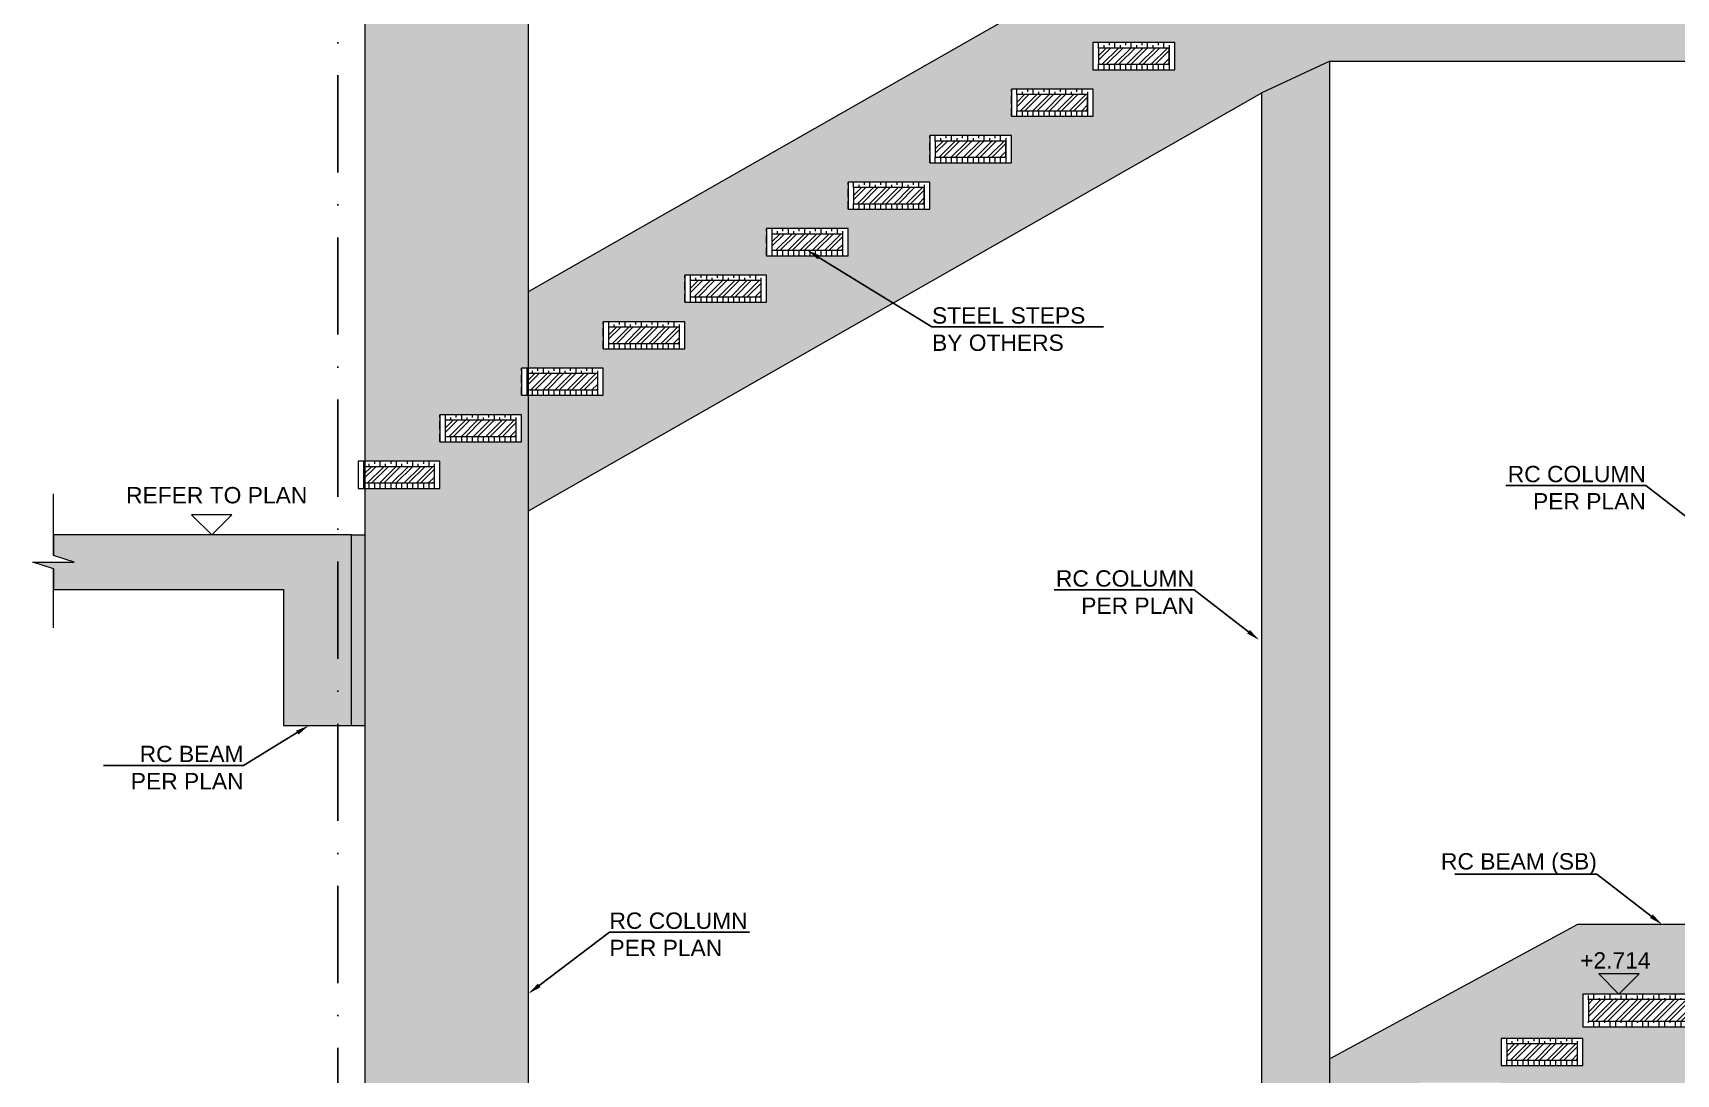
# Model space of a CAD drawing. Header units: millimetres. Extents: x -75675 to 439858, y -36597 to -1720.
# Drawn here: x 428964 to 435002, y -33359 to -29535 of the extents above; entities that cross this region are included whole.
import ezdxf
from ezdxf import colors
from ezdxf.entities.mleader import LeaderData, LeaderLine
from ezdxf.math import Vec2, Vec3

# ---------------------------------------------------------------- set-up
doc = ezdxf.new("R2010")
doc.units = ezdxf.units.MM
doc.header["$LTSCALE"] = 75
doc.linetypes.add('Dash Dot 3_16_', pattern=[7.9375, 4.7625, -1.5875, 0, -1.5875])
doc.layers.add('00_A_GRIDS.3D', color=7, linetype='Continuous')
doc.layers.add('05_DIMENSION_SETTING OUT EXTERIOR.DIM', color=7, linetype='Continuous')
for name, color, linetype, lineweight in [('A-ANNO-DIMS', 211, 'Continuous', 9), ('G-ANNO-SYMB', 111, 'Continuous', 9), ('S-HATCH', 8, 'Continuous', 9), ('S-Slab', 3, 'Continuous', 13)]:
    doc.layers.add(name, color=color, linetype=linetype, lineweight=lineweight)
doc.styles.add('GENERATED_STYLE_1', font='arial.ttf')

msp = doc.modelspace()

# ---------------------------------------------------------------- hatches: boundary and pattern name
at = {"layer": 'S-HATCH', "transparency": 33554687}
h = msp.add_hatch(color=9, dxfattribs=at)
h.dxf.hatch_style = 1
h.paths.add_polyline_path([(430784.4368269247, -35298.71061162238), (430184.4368269247, -35298.71061162238), (430184.4368269247, -35981.51913358457), (430470.6161879214, -35981.51913358457), (430494.661305851, -35905.79905212112), (430494.661305851, -35981.51913358457), (430494.661305851, -36057.23921504588), (430518.7064237805, -35981.51913358457), (430784.4368269247, -35981.51913358457)])
h.paths.add_polyline_path([(430784.4368269247, -30865.79909776555), (430759.130306588, -30865.79909776555), (430759.130306588, -30766.21055580783), (430784.4368269247, -30766.21055580783), (430784.4368269247, -26987.51590946317), (430518.7064237805, -26987.51590946317), (430494.661305851, -27063.23599092447), (430494.661305851, -26987.51590946317), (430494.661305851, -26911.79582799971), (430470.6161879214, -26987.51590946317), (430184.4368269247, -26987.51590946317), (430184.4368269247, -31107.87721626773), (430459.3759047244, -31107.87721626773), (430459.3759047244, -31207.46575822544), (430184.4368269247, -31207.46575822544), (430184.4368269247, -35016.71058384514), (430784.4368269247, -35016.21058246188), (430784.4368269247, -34853.21055442458), (430784.4368269247, -34853.71055580783)])
h.paths.add_polyline_path([(430459.130306588, -31036.63243109888), (430459.130306588, -30937.04388914116), (430759.3759047244, -30937.04388914116), (430759.3759047244, -31036.63243109888)], flags=16)
h.paths.add_polyline_path([(430479.130306588, -31016.63243109888), (430479.130306588, -30957.04388914116), (430739.3759047244, -30957.04388914116), (430739.3759047244, -31016.63243109888)], flags=0)
h.paths.add_polyline_path([(438684.0058361439, -27449.13242489211), (438409.130332299, -27449.13242489211), (438409.130332299, -27349.54388293439), (438684.0058361439, -27349.54388293439), (438684.0058361439, -26987.51590946317), (438418.2754329998, -26987.51590946317), (438394.2303150702, -27063.23599092447), (438394.2303150702, -26987.51590946317), (438394.2303150702, -26911.79582799971), (438370.1851971406, -26987.51590946317), (438084.0058361439, -26987.51590946317), (438084.0058361439, -27691.21055580783), (438109.3759304354, -27691.21055580783), (438109.3759304354, -27790.79909776555), (438084.0058361439, -27790.79909776555), (438084.0058361439, -31765.21056236435), (438109.7078053491, -31765.21056236435), (438109.7078053491, -31864.79910432207), (438084.0058361439, -31864.79910432207), (438084.0058361439, -35178.71061162238), (438684.0058361439, -35178.71061162238), (438684.0058361439, -31539.79910876909), (438409.4622072127, -31539.79910876909), (438409.4622072127, -31440.21056681137), (438684.0058361439, -31440.21056681137)])
h.paths.add_polyline_path([(438409.7078053491, -31602.71055580783), (438409.7078053491, -31702.29909776555), (438109.4622072127, -31702.29909776555), (438109.4622072127, -31602.71055580783)], flags=16)
h.paths.add_polyline_path([(438389.7078053491, -31622.71055580783), (438389.7078053491, -31682.29909950373), (438129.4622072127, -31682.29909950373), (438129.4622072127, -31622.71055580783)], flags=0)
h.paths.add_polyline_path([(438109.130332299, -27619.96575822544), (438109.130332299, -27520.37721626773), (438409.3759304354, -27520.37721626773), (438409.3759304354, -27619.96575822544)], flags=16)
h.paths.add_polyline_path([(438129.130332299, -27599.96575822544), (438129.130332299, -27540.37721626773), (438389.3759304354, -27540.37721626773), (438389.3759304354, -27599.96575822544)], flags=0)
h.paths.add_polyline_path([(438684.0058361439, -35298.71061162239), (438084.0058361439, -35298.71061162239), (438084.0058361439, -35981.51913358457), (438370.1851971406, -35981.51913358457), (438394.2303150702, -35905.79905212112), (438394.2303150702, -35981.51913358457), (438394.2303150702, -36057.23921504588), (438418.2754329998, -35981.51913358457), (438684.0058361439, -35981.51913358457)])
h = msp.add_hatch(color=256, dxfattribs=at)
h.dxf.hatch_style = 1
h.paths.add_polyline_path([(435139.3758873952, -29638.50482765578), (435389.3758873952, -29638.50482765578), (435389.3758873952, -29607.17593902022), (438084.0058361439, -28072.73388982571), (438084.0058361439, -27790.79909776555), (437809.130332299, -27790.79909776555), (437809.130332299, -27691.21055580783), (438084.0058361439, -27691.21055580783), (438084.0058361439, -27267.1962948773), (435386.0596074954, -28803.52678123083), (435139.3758873952, -28938.50482765578), (433729.1302892587, -28938.50482476701), (433499.024976494, -28938.50482476702), (430784.4368269247, -30484.31196549399), (430784.4368269247, -30766.21055580783), (431059.3759047244, -30766.21055580783), (431059.3759047244, -30865.79909776555), (430784.4368269247, -30865.79909776555), (430784.4368269247, -31289.84956107923), (433479.1302892587, -29755.37133947235), (433729.1302892587, -29638.50482476701)])
h.paths.add_polyline_path([(433459.1302892587, -29348.2990955911), (433459.1302892587, -29228.7105518952), (435409.204975675, -29228.71055580783), (435409.204975675, -29348.29909950373)], flags=16)
h.paths.add_polyline_path([(433479.1302892587, -29328.2990955911), (433479.1302892587, -29248.7105518952), (435389.204975675, -29248.71055580783), (435389.204975675, -29328.29909950373)], flags=0)
h.paths.add_polyline_path([(433459.3759047244, -29499.13243109888), (433159.130306588, -29499.13243109888), (433159.130306588, -29399.54388914116), (433459.3759047244, -29399.54388914116)], flags=16)
h.paths.add_polyline_path([(433439.3759047244, -29479.13243109888), (433179.130306588, -29479.13243109888), (433179.130306588, -29419.54388914116), (433439.3759047244, -29419.54388914116)], flags=0)
h.paths.add_polyline_path([(433159.3759047244, -29669.96575822544), (432859.130306588, -29669.96575822544), (432859.130306588, -29570.37721626773), (433159.3759047244, -29570.37721626773)], flags=16)
h.paths.add_polyline_path([(433139.3759047244, -29590.37721626773), (433139.3759047244, -29649.96575822544), (432879.130306588, -29649.96575822544), (432879.130306588, -29590.37721626773)], flags=0)
h.paths.add_polyline_path([(432859.3759047244, -29741.21055580783), (432859.3759047244, -29840.79909776555), (432559.130306588, -29840.79909776555), (432559.130306588, -29741.21055580783)], flags=16)
h.paths.add_polyline_path([(432839.3759047244, -29761.21055580783), (432839.3759047244, -29820.79909776555), (432579.130306588, -29820.79909776555), (432579.130306588, -29761.21055580783)], flags=0)
h.paths.add_polyline_path([(435409.1303245504, -29157.46576443221), (435409.1303245504, -29057.8772224745), (435709.3759226868, -29057.8772224745), (435709.3759226868, -29157.46576443221)], flags=16)
h.paths.add_polyline_path([(435429.1303245504, -29137.46576443221), (435429.1303245504, -29077.8772224745), (435689.3759226868, -29077.8772224745), (435689.3759226868, -29137.46576443221)], flags=0)
h.paths.add_polyline_path([(432559.3759047244, -29912.04388914116), (432559.3759047244, -30011.63243109888), (432259.130306588, -30011.63243109888), (432259.130306588, -29912.04388914116)], flags=16)
h.paths.add_polyline_path([(432539.3759047244, -29932.04388914116), (432539.3759047244, -29991.63243109888), (432279.130306588, -29991.63243109888), (432279.130306588, -29932.04388914116)], flags=0)
h.paths.add_polyline_path([(435709.130332299, -28986.63242489211), (435709.130332299, -28887.04388293439), (436009.3759304354, -28887.04388293439), (436009.3759304354, -28986.63242489211)], flags=16)
h.paths.add_polyline_path([(435729.130332299, -28966.63242489211), (435729.130332299, -28907.04388293439), (435989.3759304354, -28907.04388293439), (435989.3759304354, -28966.63242489211)], flags=0)
h.paths.add_polyline_path([(432259.3759047244, -30082.87721626773), (432259.3759047244, -30182.46575822544), (431959.130306588, -30182.46575822544), (431959.130306588, -30082.87721626773)], flags=16)
h.paths.add_polyline_path([(432239.3759047244, -30102.87721626773), (432239.3759047244, -30162.46575822544), (431979.130306588, -30162.46575822544), (431979.130306588, -30102.87721626773)], flags=0)
h.paths.add_polyline_path([(436009.130332299, -28815.79909776555), (436009.130332299, -28716.21055580783), (436309.3759304354, -28716.21055580783), (436309.3759304354, -28815.79909776555)], flags=16)
h.paths.add_polyline_path([(436029.130332299, -28795.79909776555), (436029.130332299, -28736.21055580783), (436289.3759304354, -28736.21055580783), (436289.3759304354, -28795.79909776555)], flags=0)
h.paths.add_polyline_path([(431959.7077597964, -30253.71055580783), (431959.7077597964, -30353.29909776555), (431659.46216166, -30353.29909776555), (431659.46216166, -30253.71055580783)], flags=16)
h.paths.add_polyline_path([(431939.7077597964, -30273.71055580783), (431939.7077597964, -30333.29909776555), (431679.46216166, -30333.29909776555), (431679.46216166, -30273.71055580783)], flags=0)
h.paths.add_polyline_path([(436309.130332299, -28644.96576443221), (436309.130332299, -28545.3772224745), (436609.3759304354, -28545.3772224745), (436609.3759304354, -28644.96576443221)], flags=16)
h.paths.add_polyline_path([(436329.130332299, -28624.96576443221), (436329.130332299, -28565.3772224745), (436589.3759304354, -28565.3772224745), (436589.3759304354, -28624.96576443221)], flags=0)
h.paths.add_polyline_path([(431659.3759047244, -30424.54388914116), (431659.3759047244, -30524.13243109888), (431359.130306588, -30524.13243109888), (431359.130306588, -30424.54388914116)], flags=16)
h.paths.add_polyline_path([(431639.3759047244, -30444.54388914116), (431639.3759047244, -30504.13243109888), (431379.130306588, -30504.13243109888), (431379.130306588, -30444.54388914116)], flags=0)
h.paths.add_polyline_path([(436609.130332299, -28474.13243109888), (436609.130332299, -28374.54388914116), (436909.3759304354, -28374.54388914116), (436909.3759304354, -28474.13243109888)], flags=16)
h.paths.add_polyline_path([(436629.130332299, -28454.13243109888), (436629.130332299, -28394.54388914116), (436889.3759304354, -28394.54388914116), (436889.3759304354, -28454.13243109888)], flags=0)
h.paths.add_polyline_path([(431359.3759047244, -30595.37721626773), (431359.3759047244, -30694.96575822544), (431059.130306588, -30694.96575822544), (431059.130306588, -30595.37721626773)], flags=16)
h.paths.add_polyline_path([(431339.3759047244, -30615.37721626773), (431339.3759047244, -30674.96575822544), (431079.130306588, -30674.96575822544), (431079.130306588, -30615.37721626773)], flags=0)
h.paths.add_polyline_path([(436909.130332299, -28303.29909776555), (436909.130332299, -28203.71055580783), (437209.3759304354, -28203.71055580783), (437209.3759304354, -28303.29909776555)], flags=16)
h.paths.add_polyline_path([(436929.130332299, -28283.29909776555), (436929.130332299, -28223.71055580783), (437189.3759304354, -28223.71055580783), (437189.3759304354, -28283.29909776555)], flags=0)
h.paths.add_polyline_path([(437209.130332299, -28132.46576443221), (437209.130332299, -28032.8772224745), (437509.3759304354, -28032.8772224745), (437509.3759304354, -28132.46576443221)], flags=16)
h.paths.add_polyline_path([(437229.130332299, -28112.46576443221), (437229.130332299, -28052.8772224745), (437489.3759304354, -28052.8772224745), (437489.3759304354, -28112.46576443221)], flags=0)
h.paths.add_polyline_path([(437509.130332299, -27961.63243109888), (437509.130332299, -27862.04388914116), (437809.3759304354, -27862.04388914116), (437809.3759304354, -27961.63243109888)], flags=16)
h.paths.add_polyline_path([(437529.130332299, -27941.63243109888), (437529.130332299, -27882.04388914116), (437789.3759304354, -27882.04388914116), (437789.3759304354, -27941.63243109888)], flags=0)
at = {"layer": 'S-HATCH'}
h = msp.add_hatch(dxfattribs=at)
h.set_pattern_fill('GOST_WOOD', color=9, scale=10)
h.set_pattern_definition([(90, (1199.668144928, 5119.833339540106), (60, -3.673940397442059e-15), [100, -20]), (90, (1219.668144928, 5099.833339540106), (60, -3.673940397442059e-15), [60, -15, 30, -15]), (90, (1239.668144928, 5069.833339540106), (60, -3.673940397442059e-15), [100, -20])])
h.paths.add_polyline_path([(433159.3759047244, -29570.37721626773), (432859.130306588, -29570.37721626773), (432859.130306588, -29669.96575822544), (433159.3759047244, -29669.96575822544)])
h.paths.add_polyline_path([(433139.3759047244, -29590.37721626773), (433139.3759047244, -29649.96575822544), (432879.130306588, -29649.96575822544), (432879.130306588, -29590.37721626773)], flags=16)
at = {"layer": 'S-HATCH', "transparency": 33554687}
h = msp.add_hatch(dxfattribs=at)
h.set_pattern_fill('STEEL', color=9, scale=10)
h.set_pattern_definition([(45, (1199.668144928, 5119.833339540106), (-22.45064030267288, 22.45064030267288), []), (45, (1199.668144928, 5135.708339540106), (-22.45064030267288, 22.45064030267288), [])])
h.paths.add_polyline_path([(433139.3759047244, -29590.37721626773), (432879.130306588, -29590.37721626773), (432879.130306588, -29649.96575822544), (433139.3759047244, -29649.96575822544)])
h = msp.add_hatch(color=9, dxfattribs=at)
h.dxf.hatch_style = 1
h.paths.add_polyline_path([(433729.1302892587, -35298.71061162238), (433479.1302892587, -35298.71061162238), (433479.1302892587, -35981.51913358457), (433579.7377942951, -35981.51913358457), (433603.7829122246, -35905.79905212112), (433603.7829122246, -35981.51913358457), (433603.7829122246, -36057.23921504588), (433627.8280301542, -35981.51913358457), (433729.1302892587, -35981.51913358457)])
h.paths.add_polyline_path([(435139.3758873952, -35981.51913358457), (435239.9833924315, -35981.51913358457), (435264.0285103611, -35905.79905212112), (435264.0285103611, -35981.51913358457), (435264.0285103611, -36057.23921504588), (435288.0736282907, -35981.51913358457), (435389.3758873952, -35981.51913358457), (435389.3758873952, -35298.71061162239), (435139.3758873952, -35298.71061162239)])
h.paths.add_polyline_path([(435139.3758873952, -35178.71061162238), (435389.3758873952, -35178.71061162238), (435389.3758873952, -33184.79909950373), (435139.3758873952, -33184.79909950373)])
h.paths.add_polyline_path([(433479.1302892587, -34853.71055580783), (433729.1302892587, -34853.71055580783), (433729.1302892587, -33814.79909776555), (433479.1302892587, -33814.79909776555)])
h.paths.add_polyline_path([(433729.1302892587, -29638.50482476704), (433479.1302892587, -29755.37133947235), (433479.1302892587, -33715.21055580783), (433729.1302892587, -33715.21055580783)])
h.paths.add_polyline_path([(435389.3758873952, -29638.50482765578), (435139.3758873952, -29638.50482765578), (435139.3758873952, -33065.21055580783), (435389.3758873952, -33065.21055580783)])
at = {"layer": 'S-HATCH'}
h = msp.add_hatch(dxfattribs=at)
h.set_pattern_fill('GOST_WOOD', color=9, scale=10)
h.set_pattern_definition([(90, (899.6681449280004, 4949), (60, -3.673940397442059e-15), [100, -20]), (90, (919.6681449280004, 4929), (60, -3.673940397442059e-15), [60, -15, 30, -15]), (90, (939.6681449280004, 4899), (60, -3.673940397442059e-15), [100, -20])])
h.paths.add_polyline_path([(432859.3759047244, -29741.21055580783), (432559.130306588, -29741.21055580783), (432559.130306588, -29840.79909776555), (432859.3759047244, -29840.79909776555)])
h.paths.add_polyline_path([(432839.3759047244, -29761.21055580783), (432839.3759047244, -29820.79909776555), (432579.130306588, -29820.79909776555), (432579.130306588, -29761.21055580783)], flags=16)
at = {"layer": 'S-HATCH', "transparency": 33554687}
h = msp.add_hatch(dxfattribs=at)
h.set_pattern_fill('STEEL', color=9, scale=10)
h.set_pattern_definition([(45, (899.6681449280004, 4949), (-22.45064030267288, 22.45064030267288), []), (45, (899.6681449280004, 4964.875), (-22.45064030267288, 22.45064030267288), [])])
h.paths.add_polyline_path([(432839.3759047244, -29761.21055580783), (432579.130306588, -29761.21055580783), (432579.130306588, -29820.79909776555), (432839.3759047244, -29820.79909776555)])
at = {"layer": 'S-HATCH'}
h = msp.add_hatch(dxfattribs=at)
h.set_pattern_fill('GOST_WOOD', color=9, scale=10)
h.set_pattern_definition([(90, (599.6681449280004, 4778.166666666668), (60, -3.673940397442059e-15), [100, -20]), (90, (619.6681449280004, 4758.166666666668), (60, -3.673940397442059e-15), [60, -15, 30, -15]), (90, (639.6681449280004, 4728.166666666668), (60, -3.673940397442059e-15), [100, -20])])
h.paths.add_polyline_path([(432559.3759047244, -29912.04388914116), (432259.130306588, -29912.04388914116), (432259.130306588, -30011.63243109888), (432559.3759047244, -30011.63243109888)])
h.paths.add_polyline_path([(432539.3759047244, -29932.04388914116), (432539.3759047244, -29991.63243109888), (432279.130306588, -29991.63243109888), (432279.130306588, -29932.04388914116)], flags=16)
at = {"layer": 'S-HATCH', "transparency": 33554687}
h = msp.add_hatch(dxfattribs=at)
h.set_pattern_fill('STEEL', color=9, scale=10)
h.set_pattern_definition([(45, (599.6681449280004, 4778.166666666668), (-22.45064030267288, 22.45064030267288), []), (45, (599.6681449280004, 4794.041666666668), (-22.45064030267288, 22.45064030267288), [])])
h.paths.add_polyline_path([(432539.3759047244, -29932.04388914116), (432279.130306588, -29932.04388914116), (432279.130306588, -29991.63243109888), (432539.3759047244, -29991.63243109888)])
at = {"layer": 'S-HATCH'}
h = msp.add_hatch(dxfattribs=at)
h.set_pattern_fill('GOST_WOOD', color=9, scale=10)
h.set_pattern_definition([(90, (299.6681449280004, 4607.333339540106), (60, -3.673940397442059e-15), [100, -20]), (90, (319.6681449280004, 4587.333339540106), (60, -3.673940397442059e-15), [60, -15, 30, -15]), (90, (339.6681449280004, 4557.333339540106), (60, -3.673940397442059e-15), [100, -20])])
h.paths.add_polyline_path([(432259.3759047244, -30082.87721626773), (431959.130306588, -30082.87721626773), (431959.130306588, -30182.46575822544), (432259.3759047244, -30182.46575822544)])
h.paths.add_polyline_path([(432239.3759047244, -30102.87721626773), (432239.3759047244, -30162.46575822544), (431979.130306588, -30162.46575822544), (431979.130306588, -30102.87721626773)], flags=16)
at = {"layer": 'S-HATCH', "transparency": 33554687}
h = msp.add_hatch(dxfattribs=at)
h.set_pattern_fill('STEEL', color=9, scale=10)
h.set_pattern_definition([(45, (299.6681449280004, 4607.333339540106), (-22.45064030267288, 22.45064030267288), []), (45, (299.6681449280004, 4623.208339540106), (-22.45064030267288, 22.45064030267288), [])])
h.paths.add_polyline_path([(432239.3759047244, -30102.87721626773), (431979.130306588, -30102.87721626773), (431979.130306588, -30162.46575822544), (432239.3759047244, -30162.46575822544)])
at = {"layer": 'S-HATCH'}
h = msp.add_hatch(dxfattribs=at)
h.set_pattern_fill('GOST_WOOD', color=9, scale=10)
h.set_pattern_definition([(90, (0, 4436.5), (60, -3.673940397442059e-15), [100, -20]), (90, (20, 4416.5), (60, -3.673940397442059e-15), [60, -15, 30, -15]), (90, (40, 4386.5), (60, -3.673940397442059e-15), [100, -20])])
h.paths.add_polyline_path([(431959.7077597964, -30253.71055580783), (431659.46216166, -30253.71055580783), (431659.46216166, -30353.29909776555), (431959.7077597964, -30353.29909776555)])
h.paths.add_polyline_path([(431939.7077597964, -30273.71055580783), (431939.7077597964, -30333.29909776555), (431679.46216166, -30333.29909776555), (431679.46216166, -30273.71055580783)], flags=16)
at = {"layer": 'S-HATCH', "transparency": 33554687}
h = msp.add_hatch(dxfattribs=at)
h.set_pattern_fill('STEEL', color=9, scale=10)
h.set_pattern_definition([(45, (0, 4436.5), (-22.45064030267288, 22.45064030267288), []), (45, (0, 4452.375), (-22.45064030267288, 22.45064030267288), [])])
h.paths.add_polyline_path([(431939.7077597964, -30273.71055580783), (431679.46216166, -30273.71055580783), (431679.46216166, -30333.29909776555), (431939.7077597964, -30333.29909776555)])
at = {"layer": 'S-HATCH'}
h = msp.add_hatch(dxfattribs=at)
h.set_pattern_fill('GOST_WOOD', color=9, scale=10)
h.set_pattern_definition([(90, (-300.3318550719996, 4265.666666666668), (60, -3.673940397442059e-15), [100, -20]), (90, (-280.3318550719996, 4245.666666666668), (60, -3.673940397442059e-15), [60, -15, 30, -15]), (90, (-260.3318550719996, 4215.666666666668), (60, -3.673940397442059e-15), [100, -20])])
h.paths.add_polyline_path([(431659.3759047244, -30424.54388914116), (431359.130306588, -30424.54388914116), (431359.130306588, -30524.13243109888), (431659.3759047244, -30524.13243109888)])
h.paths.add_polyline_path([(431639.3759047244, -30444.54388914116), (431639.3759047244, -30504.13243109888), (431379.130306588, -30504.13243109888), (431379.130306588, -30444.54388914116)], flags=16)
at = {"layer": 'S-HATCH', "transparency": 33554687}
h = msp.add_hatch(dxfattribs=at)
h.set_pattern_fill('STEEL', color=9, scale=10)
h.set_pattern_definition([(45, (-300.3318550719996, 4265.666666666668), (-22.45064030267288, 22.45064030267288), []), (45, (-300.3318550719996, 4281.541666666668), (-22.45064030267288, 22.45064030267288), [])])
h.paths.add_polyline_path([(431639.3759047244, -30444.54388914116), (431379.130306588, -30444.54388914116), (431379.130306588, -30504.13243109888), (431639.3759047244, -30504.13243109888)])
at = {"layer": 'S-HATCH'}
h = msp.add_hatch(dxfattribs=at)
h.set_pattern_fill('GOST_WOOD', color=9, scale=10)
h.set_pattern_definition([(90, (-600.3318550719996, 4094.833339540106), (60, -3.673940397442059e-15), [100, -20]), (90, (-580.3318550719996, 4074.833339540106), (60, -3.673940397442059e-15), [60, -15, 30, -15]), (90, (-560.3318550719996, 4044.833339540106), (60, -3.673940397442059e-15), [100, -20])])
h.paths.add_polyline_path([(431359.3759047244, -30595.37721626773), (431059.130306588, -30595.37721626773), (431059.130306588, -30694.96575822544), (431359.3759047244, -30694.96575822544)])
h.paths.add_polyline_path([(431339.3759047244, -30615.37721626773), (431339.3759047244, -30674.96575822544), (431079.130306588, -30674.96575822544), (431079.130306588, -30615.37721626773)], flags=16)
at = {"layer": 'S-HATCH', "transparency": 33554687}
h = msp.add_hatch(dxfattribs=at)
h.set_pattern_fill('STEEL', color=9, scale=10)
h.set_pattern_definition([(45, (-600.3318550719996, 4094.833339540106), (-22.45064030267288, 22.45064030267288), []), (45, (-600.3318550719996, 4110.708339540106), (-22.45064030267288, 22.45064030267288), [])])
h.paths.add_polyline_path([(431339.3759047244, -30615.37721626773), (431079.130306588, -30615.37721626773), (431079.130306588, -30674.96575822544), (431339.3759047244, -30674.96575822544)])
at = {"layer": 'S-HATCH'}
h = msp.add_hatch(dxfattribs=at)
h.set_pattern_fill('GOST_WOOD', color=9, scale=10)
h.set_pattern_definition([(90, (-900.3318550719996, 3924), (60, -3.673940397442059e-15), [100, -20]), (90, (-880.3318550719996, 3904), (60, -3.673940397442059e-15), [60, -15, 30, -15]), (90, (-860.3318550719996, 3874), (60, -3.673940397442059e-15), [100, -20])])
h.paths.add_polyline_path([(431059.3759047244, -30766.21055580783), (430759.130306588, -30766.21055580783), (430759.130306588, -30865.79909776555), (431059.3759047244, -30865.79909776555)])
h.paths.add_polyline_path([(431039.3759047244, -30786.21055580783), (431039.3759047244, -30845.79909776555), (430779.130306588, -30845.79909776555), (430779.130306588, -30786.21055580783)], flags=16)
at = {"layer": 'S-HATCH', "transparency": 33554687}
h = msp.add_hatch(dxfattribs=at)
h.set_pattern_fill('STEEL', color=9, scale=10)
h.set_pattern_definition([(45, (-900.3318550719996, 3924), (-22.45064030267288, 22.45064030267288), []), (45, (-900.3318550719996, 3939.875), (-22.45064030267288, 22.45064030267288), [])])
h.paths.add_polyline_path([(431039.3759047244, -30786.21055580783), (430779.130306588, -30786.21055580783), (430779.130306588, -30845.79909776555), (431039.3759047244, -30845.79909776555)])
at = {"layer": 'S-HATCH'}
h = msp.add_hatch(dxfattribs=at)
h.set_pattern_fill('GOST_WOOD', color=9, scale=10)
h.set_pattern_definition([(90, (-1200.331855072, 3753.166666666668), (60, -3.673940397442059e-15), [100, -20]), (90, (-1180.331855072, 3733.166666666668), (60, -3.673940397442059e-15), [60, -15, 30, -15]), (90, (-1160.331855072, 3703.166666666668), (60, -3.673940397442059e-15), [100, -20])])
h.paths.add_polyline_path([(430759.3759047244, -30937.04388914116), (430459.130306588, -30937.04388914116), (430459.130306588, -31036.63243109888), (430759.3759047244, -31036.63243109888)])
h.paths.add_polyline_path([(430739.3759047244, -30957.04388914116), (430739.3759047244, -31016.63243109888), (430479.130306588, -31016.63243109888), (430479.130306588, -30957.04388914116)], flags=16)
at = {"layer": 'S-HATCH', "transparency": 33554687}
h = msp.add_hatch(dxfattribs=at)
h.set_pattern_fill('STEEL', color=9, scale=10)
h.set_pattern_definition([(45, (-1200.331855072, 3753.166666666668), (-22.45064030267288, 22.45064030267288), []), (45, (-1200.331855072, 3769.041666666668), (-22.45064030267288, 22.45064030267288), [])])
h.paths.add_polyline_path([(430739.3759047244, -30957.04388914116), (430479.130306588, -30957.04388914116), (430479.130306588, -31016.63243109888), (430739.3759047244, -31016.63243109888)])
at = {"layer": 'S-HATCH'}
h = msp.add_hatch(dxfattribs=at)
h.set_pattern_fill('GOST_WOOD', color=9, scale=10)
h.set_pattern_definition([(90, (-1500.331855072, 3582.333339540106), (60, -3.673940397442059e-15), [100, -20]), (90, (-1480.331855072, 3562.333339540106), (60, -3.673940397442059e-15), [60, -15, 30, -15]), (90, (-1460.331855072, 3532.333339540106), (60, -3.673940397442059e-15), [100, -20])])
h.paths.add_polyline_path([(430459.3759047244, -31107.87721626773), (430159.130306588, -31107.87721626773), (430159.130306588, -31207.46575822544), (430459.3759047244, -31207.46575822544)])
h.paths.add_polyline_path([(430439.3759047244, -31127.87721626773), (430439.3759047244, -31187.46575822544), (430179.130306588, -31187.46575822544), (430179.130306588, -31127.87721626773)], flags=16)
at = {"layer": 'S-HATCH', "transparency": 33554687}
h = msp.add_hatch(dxfattribs=at)
h.set_pattern_fill('STEEL', color=9, scale=10)
h.set_pattern_definition([(45, (-1500.331855072, 3582.333339540106), (-22.45064030267288, 22.45064030267288), []), (45, (-1500.331855072, 3598.208339540106), (-22.45064030267288, 22.45064030267288), [])])
h.paths.add_polyline_path([(430439.3759047244, -31127.87721626773), (430179.130306588, -31127.87721626773), (430179.130306588, -31187.46575822544), (430439.3759047244, -31187.46575822544)])
h = msp.add_hatch(color=256, dxfattribs=at)
h.dxf.hatch_style = 1
h.paths.add_polyline_path([(430084.4366446972, -31378.71037358035), (429885.0469435701, -31378.71037358035), (429039.4162703161, -31378.71095767876), (429039.4162703161, -31454.66554769997), (429115.1363517795, -31478.71066562955), (429039.4162703161, -31478.71066562955), (428963.6961888548, -31478.71066562955), (429039.4162703161, -31502.75578355913), (429039.4162703161, -31578.71037358035), (429885.0469435701, -31578.71037358035), (429885.0469435701, -32078.71044010312), (430084.4366446972, -32078.71040445604)])
h = msp.add_hatch(color=256, dxfattribs=at)
h.dxf.hatch_style = 1
h.paths.add_polyline_path([(430135.0469436631, -31378.71037358035), (430084.4366446972, -31378.71037358035), (430084.4366446972, -32078.71040445604), (430135.0469436631, -32078.71039540788)])
h = msp.add_hatch(color=9, dxfattribs=at)
h.dxf.hatch_style = 1
h.paths.add_polyline_path([(430184.4366446972, -31378.71037358035), (430135.0469436631, -31378.71037358035), (430135.0469436631, -32078.71039540788), (430184.4366446972, -32078.71039540788)])
h = msp.add_hatch(color=256, dxfattribs=at)
h.dxf.hatch_style = 1
h.paths.add_polyline_path([(433479.1302892587, -34233.71530951512), (433479.1302892587, -33814.79909776555), (433459.46216166, -33814.79909776555), (433459.46216166, -33715.21055580783), (433479.1302892587, -33715.21055580783), (433479.1302892587, -33437.620239225), (430864.8097032445, -34853.71055580783), (432334.5236800382, -34853.71055580783)])
h.paths.add_polyline_path([(433159.7077597964, -34139.79910432207), (432859.46216166, -34139.79910432207), (432859.46216166, -34040.21056236435), (433159.7077597964, -34040.21056236435)], flags=16)
h.paths.add_polyline_path([(433139.7077597964, -34119.79909950373), (432879.46216166, -34119.79909950373), (432879.46216166, -34060.21056236435), (433139.7077597964, -34060.21056236435)], flags=0)
h.paths.add_polyline_path([(433159.46216166, -33977.29910432207), (433159.46216166, -33877.71056236435), (433459.7077597964, -33877.71056236435), (433459.7077597964, -33977.29910432207)], flags=16)
h.paths.add_polyline_path([(433179.46216166, -33957.29909950373), (433179.46216166, -33897.71056236435), (433439.7077597964, -33897.71056236435), (433439.7077597964, -33957.29909950373)], flags=0)
h.paths.add_polyline_path([(432859.7077597964, -34302.29909776555), (432559.46216166, -34302.29909776555), (432559.46216166, -34202.71055580783), (432859.7077597964, -34202.71055580783)], flags=16)
h.paths.add_polyline_path([(432839.7077597964, -34282.29909776555), (432579.46216166, -34282.29909776555), (432579.46216166, -34222.71055580783), (432839.7077597964, -34222.71055580783)], flags=0)
h.paths.add_polyline_path([(432559.7077597964, -34365.21055580783), (432559.7077597964, -34464.79909776555), (432259.46216166, -34464.79909776555), (432259.46216166, -34365.21055580783)], flags=16)
h.paths.add_polyline_path([(432539.7077597964, -34385.21055580783), (432539.7077597964, -34444.79909776555), (432279.46216166, -34444.79909776555), (432279.46216166, -34385.21055580783)], flags=0)
h.paths.add_polyline_path([(432259.7077597964, -34527.71055580783), (432259.7077597964, -34627.29909776555), (431959.46216166, -34627.29909776555), (431959.46216166, -34527.71055580783)], flags=16)
h.paths.add_polyline_path([(432239.7077597964, -34547.71055580783), (432239.7077597964, -34607.29909776555), (431979.46216166, -34607.29909776555), (431979.46216166, -34547.71055580783)], flags=0)
h.paths.add_polyline_path([(431959.7077597964, -34690.21055580783), (431959.7077597964, -34789.79909776555), (431659.46216166, -34789.79909776555), (431659.46216166, -34690.21055580783)], flags=16)
h.paths.add_polyline_path([(431939.7077597964, -34710.21055580783), (431939.7077597964, -34769.79909776555), (431679.46216166, -34769.79909776555), (431679.46216166, -34710.21055580783)], flags=0)
h.paths.add_polyline_path([(434816.7821268784, -33509.15389790171), (435139.3758873952, -33509.15389790172), (435139.3758873952, -33184.79909950373), (434659.46216166, -33184.79909950373), (434659.46216166, -33065.21055580783), (435139.3758873952, -33065.21055580783), (435139.3758873952, -32809.15389790172), (434639.3758431604, -32809.15389790172), (433729.1302892587, -33302.20357263878), (433729.1302892587, -33715.21055580783), (433759.7077597964, -33715.21055580783), (433759.7077597964, -33814.79909776555), (433729.1302892587, -33814.79909776555), (433729.1302892587, -34098.29864292891)])
h.paths.add_polyline_path([(434059.46216166, -33489.79909776555), (434059.46216166, -33390.21055580783), (434359.7077597964, -33390.21055580783), (434359.7077597964, -33489.79909776555)], flags=16)
h.paths.add_polyline_path([(434079.46216166, -33469.79909950373), (434079.46216166, -33410.21055580783), (434339.7077597964, -33410.21055580783), (434339.7077597964, -33469.79909950373)], flags=0)
h.paths.add_polyline_path([(434059.7077597964, -33652.29909776555), (433759.46216166, -33652.29909776555), (433759.46216166, -33552.71055580783), (434059.7077597964, -33552.71055580783)], flags=16)
h.paths.add_polyline_path([(434039.7077597964, -33632.29909950373), (433779.46216166, -33632.29909950373), (433779.46216166, -33572.71055580783), (434039.7077597964, -33572.71055580783)], flags=0)
h.paths.add_polyline_path([(434359.46216166, -33327.29909776555), (434359.46216166, -33227.71055580783), (434659.7077597964, -33227.71055580783), (434659.7077597964, -33327.29909776555)], flags=16)
h.paths.add_polyline_path([(434379.46216166, -33307.29909950373), (434379.46216166, -33247.71055580783), (434639.7077597964, -33247.71055580783), (434639.7077597964, -33307.29909950373)], flags=0)
h.paths.add_polyline_path([(438084.0058361439, -32145.65775087167), (438084.0058361439, -31864.79910432207), (437809.4622072127, -31864.79910432207), (437809.4622072127, -31765.21056236435), (438084.0058361439, -31765.21056236435), (438084.0058361439, -31349.56268115365), (435389.3758873952, -32809.15389790172), (435389.3758873952, -33065.21055580783), (435709.7077597964, -33065.21055580783), (435709.7077597964, -33184.79909950373), (435389.3758873952, -33184.79909950373), (435389.3758873952, -33509.15389790172), (435566.7821706189, -33509.15389790172)])
h.paths.add_polyline_path([(435709.4622072127, -33002.29909776555), (435709.4622072127, -32902.71055580783), (436009.7078053491, -32902.71055580783), (436009.7078053491, -33002.29909776555)], flags=16)
h.paths.add_polyline_path([(435729.4622072127, -32982.29909950373), (435729.4622072127, -32922.71055580783), (435989.7078053491, -32922.71055580783), (435989.7078053491, -32982.29909950373)], flags=0)
h.paths.add_polyline_path([(436009.4622072127, -32839.79909776555), (436009.4622072127, -32740.21055580783), (436309.7078053491, -32740.21055580783), (436309.7078053491, -32839.79909776555)], flags=16)
h.paths.add_polyline_path([(436029.4622072127, -32819.79909950373), (436029.4622072127, -32760.21055580783), (436289.7078053491, -32760.21055580783), (436289.7078053491, -32819.79909950373)], flags=0)
h.paths.add_polyline_path([(436309.4622072127, -32677.29909776555), (436309.4622072127, -32577.71055580783), (436609.7078053491, -32577.71055580783), (436609.7078053491, -32677.29909776555)], flags=16)
h.paths.add_polyline_path([(436329.4622072127, -32657.29909950373), (436329.4622072127, -32597.71055580783), (436589.7078053491, -32597.71055580783), (436589.7078053491, -32657.29909950373)], flags=0)
h.paths.add_polyline_path([(436609.4622072127, -32514.79909776555), (436609.4622072127, -32415.21055580783), (436909.7078053491, -32415.21055580783), (436909.7078053491, -32514.79909776555)], flags=16)
h.paths.add_polyline_path([(436629.4622072127, -32494.79909950373), (436629.4622072127, -32435.21055580783), (436889.7078053491, -32435.21055580783), (436889.7078053491, -32494.79909950373)], flags=0)
h.paths.add_polyline_path([(436909.4622072127, -32352.29909776555), (436909.4622072127, -32252.71055580783), (437209.7078053491, -32252.71055580783), (437209.7078053491, -32352.29909776555)], flags=16)
h.paths.add_polyline_path([(436929.4622072127, -32332.29909950373), (436929.4622072127, -32272.71055580783), (437189.7078053491, -32272.71055580783), (437189.7078053491, -32332.29909950373)], flags=0)
h.paths.add_polyline_path([(437209.4622072127, -32189.79909776555), (437209.4622072127, -32090.21055580783), (437509.7078053491, -32090.21055580783), (437509.7078053491, -32189.79909776555)], flags=16)
h.paths.add_polyline_path([(437229.4622072127, -32169.79909950373), (437229.4622072127, -32110.21055580783), (437489.7078053491, -32110.21055580783), (437489.7078053491, -32169.79909950373)], flags=0)
h.paths.add_polyline_path([(437509.4622072127, -32027.29909776555), (437509.4622072127, -31927.71055580783), (437809.7078053491, -31927.71055580783), (437809.7078053491, -32027.29909776555)], flags=16)
h.paths.add_polyline_path([(437529.4622072127, -32007.29909950373), (437529.4622072127, -31947.71055580783), (437789.7078053491, -31947.71055580783), (437789.7078053491, -32007.29909950373)], flags=0)
at = {"layer": 'S-HATCH'}
h = msp.add_hatch(dxfattribs=at)
h.set_pattern_fill('GOST_WOOD', color=9, scale=10)
h.set_pattern_definition([(90, (0, 0), (60, -3.673940397442059e-15), [100, -20]), (90, (20, -20), (60, -3.673940397442059e-15), [60, -15, 30, -15]), (90, (40, -50), (60, -3.673940397442059e-15), [100, -20])])
h.paths.add_polyline_path([(435389.3758873952, -33164.79909950373), (435139.3758873952, -33164.79909950373), (435139.3758873952, -33184.79909950373), (435389.3758873952, -33184.79909950373)])
h.paths.add_polyline_path([(435709.7077597964, -33065.21055580783), (435389.3758873952, -33065.21055580783), (435389.3758873952, -33085.21055580783), (435689.7077597964, -33085.21055580783), (435689.7077597964, -33164.79909950373), (435389.3758873952, -33164.79909950373), (435389.3758873952, -33184.79909950373), (435709.7077597964, -33184.79909950373)])
h.paths.add_polyline_path([(435389.3758873952, -33065.21055580783), (435139.3758873952, -33065.21055580783), (435139.3758873952, -33085.21055580783), (435389.3758873952, -33085.21055580783)])
h.paths.add_polyline_path([(435139.3758873952, -33065.21055580783), (434659.46216166, -33065.21055580783), (434659.46216166, -33184.79909950373), (435139.3758873952, -33184.79909950373), (435139.3758873952, -33164.79909950373), (434679.46216166, -33164.79909950373), (434679.46216166, -33085.21055580783), (435139.3758873952, -33085.21055580783)])
at = {"layer": 'S-HATCH', "transparency": 33554687}
h = msp.add_hatch(dxfattribs=at)
h.set_pattern_fill('STEEL', color=9, scale=10)
h.set_pattern_definition([(45, (0, 0), (-22.45064030267288, 22.45064030267288), []), (45, (0, 15.875), (-22.45064030267288, 22.45064030267288), [])])
h.paths.add_polyline_path([(434679.46216166, -33164.79909950373), (435689.7077597964, -33164.79909950373), (435689.7077597964, -33085.21055580783), (434679.46216166, -33085.21055580783)])
at = {"layer": 'S-HATCH'}
h = msp.add_hatch(dxfattribs=at)
h.set_pattern_fill('GOST_WOOD', color=9, scale=10)
h.set_pattern_definition([(90, (2700, 1462.5), (60, -3.673940397442059e-15), [100, -20]), (90, (2720, 1442.5), (60, -3.673940397442059e-15), [60, -15, 30, -15]), (90, (2740, 1412.5), (60, -3.673940397442059e-15), [100, -20])])
h.paths.add_polyline_path([(434659.7077597964, -33227.71055580783), (434359.46216166, -33227.71055580783), (434359.46216166, -33327.29909776555), (434659.7077597964, -33327.29909776555)])
h.paths.add_polyline_path([(434639.7077597964, -33247.71055580783), (434639.7077597964, -33307.29909776555), (434379.46216166, -33307.29909776555), (434379.46216166, -33247.71055580783)], flags=16)
at = {"layer": 'S-HATCH', "transparency": 33554687}
h = msp.add_hatch(dxfattribs=at)
h.set_pattern_fill('STEEL', color=9, scale=10)
h.set_pattern_definition([(45, (2700, 1462.5), (-22.45064030267288, 22.45064030267288), []), (45, (2700, 1478.375), (-22.45064030267288, 22.45064030267288), [])])
h.paths.add_polyline_path([(434639.7077597964, -33247.71055580783), (434379.46216166, -33247.71055580783), (434379.46216166, -33307.29909776555), (434639.7077597964, -33307.29909776555)])

# ---------------------------------------------------------------- linework, layer by layer
at = {"layer": '00_A_GRIDS.3D', "color": 1, "linetype": 'Dash Dot 3_16_'}
msp.add_line((430084.4368269247, -36596.94692274928), (430084.4368269247, -25834.9378334321), dxfattribs=at)
at = {"layer": 'G-ANNO-SYMB'}
for points in [[(429621.2264125001, -31378.71055580783), (429695.4066850215, -31304.53028328654), (429547.0461399789, -31304.53028328654)], [(434791.8182151865, -33065.21055580783), (434865.9984877078, -32991.03028328654), (434717.6379426652, -32991.03028328654)]]:
    msp.add_lwpolyline(points, close=True, dxfattribs=at)
at = {"layer": 'S-Slab'}
for p, q in [((430184.4368269247, -35016.71058384514), (430184.4368269247, -26987.51590946317)), ((430784.4368269247, -34853.71055580783), (430784.4368269247, -26987.51590946317)), ((430784.4368269247, -30484.31196549399), (433499.024976494, -28938.50482476702)), ((433729.1302892587, -29638.50482476701), (433479.1302892587, -29755.37133947235)), ((433729.1302892587, -33715.21055580783), (433729.1302892587, -29638.504824767)), ((433729.1302892587, -29638.50482476701), (435139.3758873952, -29638.50482765578)), ((430784.4368269247, -31289.84956107923), (433479.1302892587, -29755.37133947235)), ((433479.1302892587, -33715.21055580783), (433479.1302892587, -29755.37133947236)), ((430135.0469436631, -31378.71037358035), (430185.046948223, -31378.71037358035)), ((430135.0469436631, -32078.71039540788), (430185.046948223, -32078.71039540788)), ((434639.3758431604, -32809.15389790171), (433729.1302892587, -33302.20357263878)), ((435389.3758873952, -32809.15389790172), (434639.3758431604, -32809.15389790172))]:
    msp.add_line(p, q, dxfattribs=at)
for points in [[(432859.130306588, -29669.96575822544), (433159.3759047244, -29669.96575822544), (433159.3759047244, -29570.37721626773), (432859.130306588, -29570.37721626773)], [(432879.130306588, -29649.96575822544), (433139.3759047244, -29649.96575822544), (433139.3759047244, -29590.37721626773), (432879.130306588, -29590.37721626773)], [(432559.130306588, -29840.79909776555), (432859.3759047244, -29840.79909776555), (432859.3759047244, -29741.21055580783), (432559.130306588, -29741.21055580783)], [(432579.130306588, -29820.79909776555), (432839.3759047244, -29820.79909776555), (432839.3759047244, -29761.21055580783), (432579.130306588, -29761.21055580783)], [(432259.130306588, -30011.63243109888), (432559.3759047244, -30011.63243109888), (432559.3759047244, -29912.04388914116), (432259.130306588, -29912.04388914116)], [(432279.130306588, -29991.63243109888), (432539.3759047244, -29991.63243109888), (432539.3759047244, -29932.04388914116), (432279.130306588, -29932.04388914116)], [(431959.130306588, -30182.46575822544), (432259.3759047244, -30182.46575822544), (432259.3759047244, -30082.87721626773), (431959.130306588, -30082.87721626773)], [(431979.130306588, -30162.46575822544), (432239.3759047244, -30162.46575822544), (432239.3759047244, -30102.87721626773), (431979.130306588, -30102.87721626773)], [(431659.46216166, -30353.29909776555), (431959.7077597964, -30353.29909776555), (431959.7077597964, -30253.71055580783), (431659.46216166, -30253.71055580783)], [(431679.46216166, -30333.29909776555), (431939.7077597964, -30333.29909776555), (431939.7077597964, -30273.71055580783), (431679.46216166, -30273.71055580783)], [(431359.130306588, -30524.13243109888), (431659.3759047244, -30524.13243109888), (431659.3759047244, -30424.54388914116), (431359.130306588, -30424.54388914116)], [(431379.130306588, -30504.13243109888), (431639.3759047244, -30504.13243109888), (431639.3759047244, -30444.54388914116), (431379.130306588, -30444.54388914116)], [(431059.130306588, -30694.96575822544), (431359.3759047244, -30694.96575822544), (431359.3759047244, -30595.37721626773), (431059.130306588, -30595.37721626773)], [(431079.130306588, -30674.96575822544), (431339.3759047244, -30674.96575822544), (431339.3759047244, -30615.37721626773), (431079.130306588, -30615.37721626773)], [(430759.130306588, -30865.79909776555), (431059.3759047244, -30865.79909776555), (431059.3759047244, -30766.21055580783), (430759.130306588, -30766.21055580783)], [(430779.130306588, -30845.79909776555), (431039.3759047244, -30845.79909776555), (431039.3759047244, -30786.21055580783), (430779.130306588, -30786.21055580783)], [(430459.130306588, -31036.63243109888), (430759.3759047244, -31036.63243109888), (430759.3759047244, -30937.04388914116), (430459.130306588, -30937.04388914116)], [(430479.130306588, -31016.63243109888), (430739.3759047244, -31016.63243109888), (430739.3759047244, -30957.04388914116), (430479.130306588, -30957.04388914116)], [(430159.130306588, -31207.46575822544), (430459.3759047244, -31207.46575822544), (430459.3759047244, -31107.87721626773), (430159.130306588, -31107.87721626773)], [(430179.130306588, -31187.46575822544), (430439.3759047244, -31187.46575822544), (430439.3759047244, -31127.87721626773), (430179.130306588, -31127.87721626773)], [(434659.46216166, -33184.79909950373), (435709.7077597964, -33184.79909950373), (435709.7077597964, -33065.21055580783), (434659.46216166, -33065.21055580783)], [(434679.46216166, -33164.79909950373), (435689.7077597964, -33164.79909950373), (435689.7077597964, -33085.21055580783), (434679.46216166, -33085.21055580783)], [(434359.46216166, -33327.29909776555), (434659.7077597964, -33327.29909776555), (434659.7077597964, -33227.71055580783), (434359.46216166, -33227.71055580783)], [(434379.46216166, -33307.29909950373), (434639.7077597964, -33307.29909950373), (434639.7077597964, -33247.71055580783), (434379.46216166, -33247.71055580783)]]:
    msp.add_lwpolyline(points, close=True, dxfattribs=at)
for points in [[(428963.6961888526, -31478.71066562955), (429039.4162703161, -31478.71066562955), (429115.1363517795, -31478.71066562955), (429039.4162703161, -31454.66554769997), (429039.4162703161, -31227.74050505583)], [(429885.0469435701, -31578.71037358035), (429885.0469435701, -32078.71044010312), (430135.0469436631, -32078.71039540788), (430135.0469436631, -31378.71037358035), (429885.0469435701, -31378.71037358035), (429885.0469435701, -31378.71037358035), (429039.4162703161, -31378.71095767876), (429039.4162703161, -31454.66554769997)], [(429039.4162703161, -31719.68082620327), (429039.4162703161, -31502.75578355913), (428963.6961888528, -31478.71066562892)], [(429039.4162703161, -31502.75578355913), (429039.4162703161, -31578.71037358035), (429885.0469435701, -31578.71037358035)]]:
    msp.add_lwpolyline(points, dxfattribs=at)

# ---------------------------------------------------------------- texts
at = {"layer": '05_DIMENSION_SETTING OUT EXTERIOR.DIM', "color": 2, "lineweight": 25, "char_height": 60, "attachment_point": 7, "style": 'GENERATED_STYLE_1'}
for s, insert in [('\\A1;REFER TO PLAN', (429306.2095159282, -31263.43080430644)), ('\\A1;+2.714', (434649.0878699744, -32971.11239167643))]:
    msp.add_mtext(s, dxfattribs=dict(at, insert=insert))

# ---------------------------------------------------------------- leaders
at = {"layer": 'A-ANNO-DIMS'}
ml = msp.add_multileader_mtext('Standard', dxfattribs=at)
ml.set_content('STEEL STEPS BY OTHERS', color=256, style='GENERATED_STYLE_1')
ml.set_leader_properties()
ml.build(insert=Vec2(0, 0))
ml.multileader.update_dxf_attribs({"text_left_attachment_type": 6, "text_right_attachment_type": 6, "dogleg_length": 0.36, "arrow_head_size": 50})
ctx = ml.context
ctx.base_point, ctx.char_height, ctx.arrow_head_size, ctx.landing_gap_size, ctx.plane_origin = Vec3(432267.4528265882, -30614.53436431137), 60, 50, 0.09, Vec3(432070.5581360433, -30880.60175888146)
ctx.left_attachment, ctx.right_attachment = 6, 6
notes = []
notes.append((ctx, [(0, (1, 1, 0), (432267.4528265882, -30614.53436431137), (1, 0), 1.396927018504357e-11, [(0, [(431809.5849607282, -30333.29909776555)], 0, [])])]))
ctx.mtext.insert, ctx.mtext.width, ctx.mtext.flow_direction = Vec3(432267.5428265882, -30542.53436431137), 623.6460777803554, 5
ml = msp.add_multileader_mtext('Standard', dxfattribs=at)
ml.set_content('RC COLUMN PER PLAN', color=256, style='GENERATED_STYLE_1')
ml.set_leader_properties()
ml.build(insert=Vec2(0, 0))
ml.multileader.update_dxf_attribs({"text_right_attachment_type": 6, "dogleg_length": 0.36, "arrow_head_size": 50})
ctx = ml.context
ctx.base_point, ctx.char_height, ctx.arrow_head_size, ctx.landing_gap_size, ctx.plane_origin = Vec3(434396.4640549555, -31154.98884411516), 60, 50, 0.09, Vec3(434199.5693644106, -31421.05623868525)
ctx.right_attachment, ctx.text_align_type = 6, 2
notes.append((ctx, [(1, (1, 1, 0), (434890.7641095257, -31196.96838026796), (-1, 0), 1.396927018504357e-11, [(0, [(435130.3745381086, -31381.1688847742)], 0, [])])]))
ctx.mtext.insert, ctx.mtext.width, ctx.mtext.alignment, ctx.mtext.flow_direction = Vec3(434890.6741095257, -31124.96838026796), 509.2439623459472, 3, 5
ml = msp.add_multileader_mtext('Standard', dxfattribs=at)
ml.set_content('RC COLUMN PER PLAN', color=256, style='GENERATED_STYLE_1')
ml.set_leader_properties()
ml.build(insert=Vec2(0, 0))
ml.multileader.update_dxf_attribs({"text_right_attachment_type": 6, "dogleg_length": 0.36, "arrow_head_size": 50})
ctx = ml.context
ctx.base_point, ctx.char_height, ctx.arrow_head_size, ctx.landing_gap_size, ctx.plane_origin = Vec3(432736.218456819, -31538.42210002345), 60, 50, 0.09, Vec3(432539.3237662741, -31804.48949459354)
ctx.right_attachment, ctx.text_align_type = 6, 2
notes.append((ctx, [(1, (1, 1, 0), (433230.5185113893, -31580.40163617625), (-1, 0), 1.396927018504357e-11, [(0, [(433470.1289399721, -31764.60214068249)], 0, [])])]))
ctx.mtext.insert, ctx.mtext.width, ctx.mtext.alignment, ctx.mtext.flow_direction = Vec3(433230.4285113893, -31508.40163617625), 509.2439623459472, 3, 5
ml = msp.add_multileader_mtext('Standard', dxfattribs=at)
ml.set_content('RC BEAM PER PLAN', color=256, style='GENERATED_STYLE_1')
ml.set_leader_properties()
ml.build(insert=Vec2(0, 0))
ml.multileader.update_dxf_attribs({"text_right_attachment_type": 6, "dogleg_length": 0.36, "arrow_head_size": 50})
ctx = ml.context
ctx.base_point, ctx.char_height, ctx.arrow_head_size, ctx.landing_gap_size, ctx.plane_origin = Vec3(429336.674902571, -32182.86747121124), 60, 50, 0.09, Vec3(429046.9152734177, -32448.93486578132)
ctx.right_attachment, ctx.text_align_type = 6, 2
notes.append((ctx, [(1, (1, 1, 0), (429738.1100185328, -32224.84700736403), (-1, 0), 1.396927018504357e-11, [(0, [(429977.7204471157, -32078.71042353486)], 0, [])])]))
ctx.mtext.insert, ctx.mtext.width, ctx.mtext.alignment, ctx.mtext.flow_direction = Vec3(429738.0200185328, -32152.84700736403), 509.2439623459472, 3, 5
ml = msp.add_multileader_mtext('Standard', dxfattribs=at)
ml.set_content('RC BEAM (SB)', color=256, style='GENERATED_STYLE_1')
ml.set_leader_properties()
ml.build(insert=Vec2(0, 0))
ml.multileader.update_dxf_attribs({"text_right_attachment_type": 6, "dogleg_length": 0.36, "arrow_head_size": 50})
ctx = ml.context
ctx.base_point, ctx.char_height, ctx.arrow_head_size, ctx.landing_gap_size, ctx.plane_origin = Vec3(434147.2373800065, -32586.13347525087), 60, 50, 0.09, Vec3(434019.4286376199, -32849.04125181277)
ctx.right_attachment, ctx.text_align_type = 6, 2
notes.append((ctx, [(1, (1, 1, 0), (434710.623382735, -32624.95339339548), (-1, 0), 1.396927018504357e-11, [(0, [(434950.2338113179, -32809.15389790172)], 0, [])])]))
ctx.mtext.insert, ctx.mtext.width, ctx.mtext.alignment, ctx.mtext.flow_direction = Vec3(434710.533382735, -32547.31355710626), 608.5763094994004, 3, 5
ml = msp.add_multileader_mtext('Standard', dxfattribs=at)
ml.set_content('RC COLUMN PER PLAN', color=256, style='GENERATED_STYLE_1')
ml.set_leader_properties()
ml.build(insert=Vec2(0, 0))
ml.multileader.update_dxf_attribs({"text_left_attachment_type": 6, "text_right_attachment_type": 6, "dogleg_length": 0.36, "arrow_head_size": 50})
ctx = ml.context
ctx.base_point, ctx.char_height, ctx.arrow_head_size, ctx.landing_gap_size, ctx.plane_origin = Vec3(431082.3030959755, -32837.22897944514), 60, 50, 0.09, Vec3(430885.4084054307, -33103.29637401522)
ctx.left_attachment, ctx.right_attachment = 6, 6
notes.append((ctx, [(0, (1, 1, 0), (431082.3030959755, -32837.22897944514), (1, 0), 1.396927018504357e-11, [(0, [(430784.4368269247, -33063.40902010417)], 0, [])])]))
ctx.mtext.insert, ctx.mtext.width, ctx.mtext.flow_direction = Vec3(431082.3930959756, -32765.22897944514), 509.2439623459472, 5
for ctx, leaders in notes:
    for number, flags, end, landing, length, lines in leaders:
        leader = LeaderData()
        leader.index, (leader.has_last_leader_line, leader.has_dogleg_vector, leader.attachment_direction) = number, flags
        leader.last_leader_point, leader.dogleg_vector, leader.dogleg_length = Vec3(end), Vec3(landing), length
        for number, points, colour, breaks in lines:
            line = LeaderLine()
            line.index, line.vertices, line.color, line.breaks = number, Vec3.list(points), colors.encode_raw_color(colour), breaks
            leader.lines.append(line)
        ctx.leaders.append(leader)

doc.saveas('drawing.dxf')
